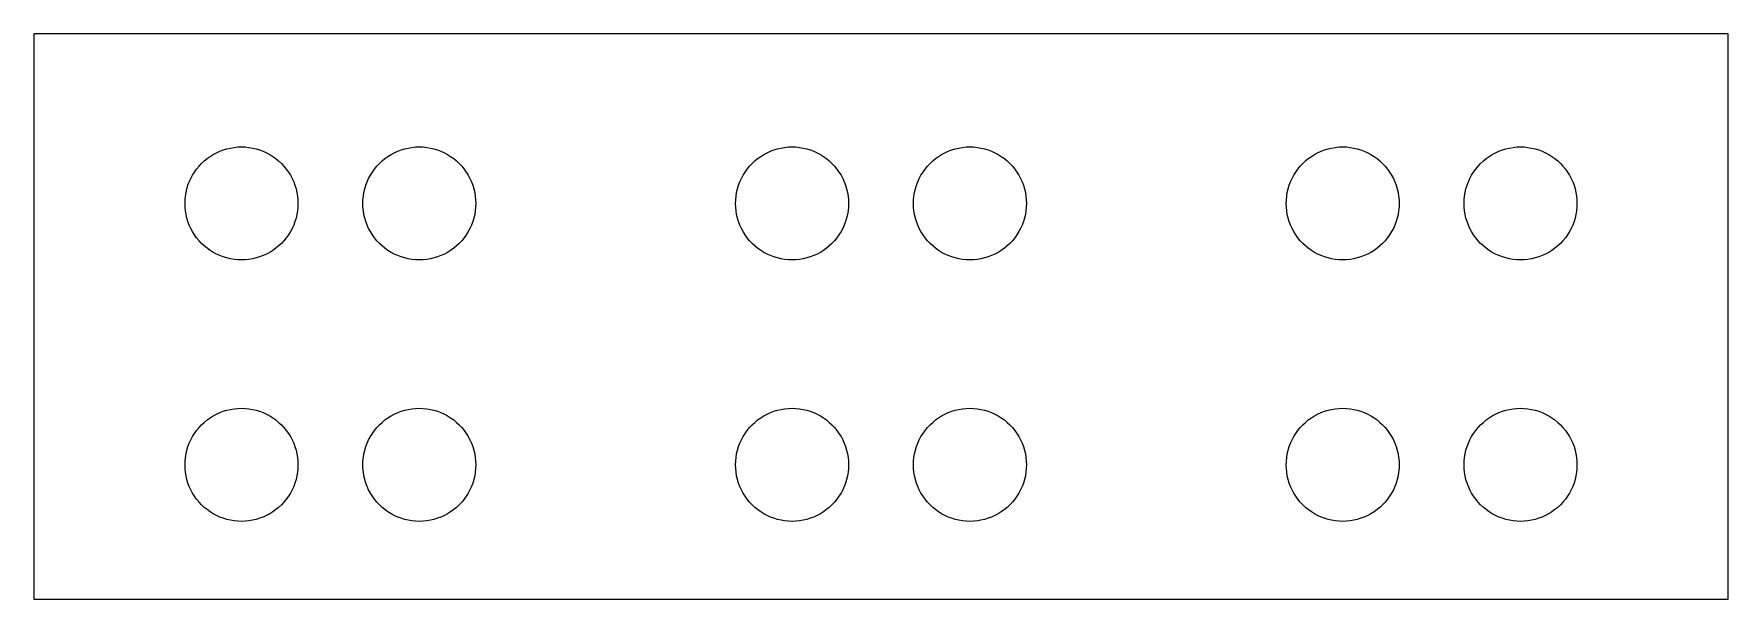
# Model space of a CAD drawing. Header units: metres. Extents: x 18 to 33, y 8.8 to 13.8.
import ezdxf

# ---------------------------------------------------------------- set-up
doc = ezdxf.new("R2010")
doc.units = ezdxf.units.M

msp = doc.modelspace()

# ---------------------------------------------------------------- linework, layer by layer
at = {"layer": 'GROUP0'}
for points in [[(18, 8.848, 0), (33, 8.848, 0), (33, 13.848, 0), (18, 13.848, 0), (18, 8.848, 0)], [(19.338, 12.349, 0), (19.339, 12.381, 0), (19.342, 12.414, 0), (19.347, 12.446, 0), (19.355, 12.478, 0), (19.364, 12.509, 0), (19.376, 12.54, 0), (19.389, 12.57, 0), (19.405, 12.599, 0), (19.422, 12.626, 0), (19.441, 12.653, 0), (19.462, 12.678, 0), (19.484, 12.702, 0), (19.508, 12.725, 0), (19.533, 12.745, 0), (19.56, 12.764, 0), (19.588, 12.782, 0), (19.616, 12.797, 0), (19.646, 12.811, 0), (19.677, 12.822, 0), (19.708, 12.832, 0), (19.74, 12.839, 0), (19.772, 12.844, 0), (19.805, 12.848, 0), (19.838, 12.849, 0), (19.87, 12.848, 0), (19.903, 12.844, 0), (19.935, 12.839, 0), (19.967, 12.832, 0), (19.998, 12.822, 0), (20.029, 12.811, 0), (20.059, 12.797, 0), (20.088, 12.782, 0), (20.115, 12.764, 0), (20.142, 12.745, 0), (20.167, 12.725, 0), (20.191, 12.702, 0), (20.214, 12.678, 0), (20.234, 12.653, 0), (20.253, 12.626, 0), (20.271, 12.599, 0), (20.286, 12.57, 0), (20.3, 12.54, 0), (20.311, 12.509, 0), (20.321, 12.478, 0), (20.328, 12.446, 0), (20.333, 12.414, 0), (20.337, 12.381, 0), (20.338, 12.349, 0), (20.337, 12.316, 0), (20.333, 12.283, 0), (20.328, 12.251, 0), (20.321, 12.219, 0), (20.311, 12.188, 0), (20.3, 12.157, 0), (20.286, 12.128, 0), (20.271, 12.099, 0), (20.253, 12.071, 0), (20.234, 12.044, 0), (20.214, 12.019, 0), (20.191, 11.995, 0), (20.167, 11.973, 0), (20.142, 11.952, 0), (20.115, 11.933, 0), (20.088, 11.916, 0), (20.059, 11.9, 0), (20.029, 11.887, 0), (19.998, 11.875, 0), (19.967, 11.866, 0), (19.935, 11.858, 0), (19.903, 11.853, 0), (19.87, 11.85, 0), (19.838, 11.849, 0), (19.805, 11.85, 0), (19.772, 11.853, 0), (19.74, 11.858, 0), (19.708, 11.866, 0), (19.677, 11.875, 0), (19.646, 11.887, 0), (19.616, 11.9, 0), (19.588, 11.916, 0), (19.56, 11.933, 0), (19.533, 11.952, 0), (19.508, 11.973, 0), (19.484, 11.995, 0), (19.462, 12.019, 0), (19.441, 12.044, 0), (19.422, 12.071, 0), (19.405, 12.099, 0), (19.389, 12.128, 0), (19.376, 12.157, 0), (19.364, 12.188, 0), (19.355, 12.219, 0), (19.347, 12.251, 0), (19.342, 12.283, 0), (19.339, 12.316, 0), (19.338, 12.349, 0)], [(20.912, 12.349, 0), (20.913, 12.381, 0), (20.917, 12.414, 0), (20.922, 12.446, 0), (20.929, 12.478, 0), (20.939, 12.509, 0), (20.95, 12.54, 0), (20.964, 12.57, 0), (20.979, 12.599, 0), (20.997, 12.626, 0), (21.016, 12.653, 0), (21.036, 12.678, 0), (21.059, 12.702, 0), (21.083, 12.725, 0), (21.108, 12.745, 0), (21.135, 12.764, 0), (21.162, 12.782, 0), (21.191, 12.797, 0), (21.221, 12.811, 0), (21.252, 12.822, 0), (21.283, 12.832, 0), (21.315, 12.839, 0), (21.347, 12.844, 0), (21.38, 12.848, 0), (21.412, 12.849, 0), (21.445, 12.848, 0), (21.478, 12.844, 0), (21.51, 12.839, 0), (21.542, 12.832, 0), (21.573, 12.822, 0), (21.604, 12.811, 0), (21.634, 12.797, 0), (21.662, 12.782, 0), (21.69, 12.764, 0), (21.717, 12.745, 0), (21.742, 12.725, 0), (21.766, 12.702, 0), (21.788, 12.678, 0), (21.809, 12.653, 0), (21.828, 12.626, 0), (21.845, 12.599, 0), (21.861, 12.57, 0), (21.874, 12.54, 0), (21.886, 12.509, 0), (21.895, 12.478, 0), (21.903, 12.446, 0), (21.908, 12.414, 0), (21.911, 12.381, 0), (21.912, 12.349, 0), (21.911, 12.316, 0), (21.908, 12.283, 0), (21.903, 12.251, 0), (21.895, 12.219, 0), (21.886, 12.188, 0), (21.874, 12.157, 0), (21.861, 12.128, 0), (21.845, 12.099, 0), (21.828, 12.071, 0), (21.809, 12.044, 0), (21.788, 12.019, 0), (21.766, 11.995, 0), (21.742, 11.973, 0), (21.717, 11.952, 0), (21.69, 11.933, 0), (21.662, 11.916, 0), (21.634, 11.9, 0), (21.604, 11.887, 0), (21.573, 11.875, 0), (21.542, 11.866, 0), (21.51, 11.858, 0), (21.478, 11.853, 0), (21.445, 11.85, 0), (21.412, 11.849, 0), (21.38, 11.85, 0), (21.347, 11.853, 0), (21.315, 11.858, 0), (21.283, 11.866, 0), (21.252, 11.875, 0), (21.221, 11.887, 0), (21.191, 11.9, 0), (21.162, 11.916, 0), (21.135, 11.933, 0), (21.108, 11.952, 0), (21.083, 11.973, 0), (21.059, 11.995, 0), (21.036, 12.019, 0), (21.016, 12.044, 0), (20.997, 12.071, 0), (20.979, 12.099, 0), (20.964, 12.128, 0), (20.95, 12.157, 0), (20.939, 12.188, 0), (20.929, 12.219, 0), (20.922, 12.251, 0), (20.917, 12.283, 0), (20.913, 12.316, 0), (20.912, 12.349, 0)], [(25.089, 12.678, 0), (25.109, 12.653, 0), (25.128, 12.626, 0), (25.146, 12.599, 0), (25.161, 12.57, 0), (25.175, 12.54, 0), (25.186, 12.509, 0), (25.196, 12.478, 0), (25.203, 12.446, 0), (25.208, 12.414, 0), (25.212, 12.381, 0), (25.213, 12.349, 0), (25.212, 12.316, 0), (25.208, 12.283, 0), (25.203, 12.251, 0), (25.196, 12.219, 0), (25.186, 12.188, 0), (25.175, 12.157, 0), (25.161, 12.128, 0), (25.146, 12.099, 0), (25.128, 12.071, 0), (25.109, 12.044, 0), (25.089, 12.019, 0), (25.066, 11.995, 0), (25.042, 11.973, 0), (25.017, 11.952, 0), (24.99, 11.933, 0), (24.963, 11.916, 0), (24.934, 11.9, 0), (24.904, 11.887, 0), (24.873, 11.875, 0), (24.842, 11.866, 0), (24.81, 11.858, 0), (24.778, 11.853, 0), (24.745, 11.85, 0), (24.713, 11.849, 0), (24.68, 11.85, 0), (24.647, 11.853, 0), (24.615, 11.858, 0), (24.583, 11.866, 0), (24.552, 11.875, 0), (24.521, 11.887, 0), (24.491, 11.9, 0), (24.463, 11.916, 0), (24.435, 11.933, 0), (24.408, 11.952, 0), (24.383, 11.973, 0), (24.359, 11.995, 0), (24.337, 12.019, 0), (24.316, 12.044, 0), (24.297, 12.071, 0), (24.28, 12.099, 0), (24.264, 12.128, 0), (24.251, 12.157, 0), (24.239, 12.188, 0), (24.23, 12.219, 0), (24.222, 12.251, 0), (24.217, 12.283, 0), (24.214, 12.316, 0), (24.213, 12.349, 0), (24.214, 12.381, 0), (24.217, 12.414, 0), (24.222, 12.446, 0), (24.23, 12.478, 0), (24.239, 12.509, 0), (24.251, 12.54, 0), (24.264, 12.57, 0), (24.28, 12.599, 0), (24.297, 12.626, 0), (24.316, 12.653, 0), (24.337, 12.678, 0), (24.359, 12.702, 0), (24.383, 12.725, 0), (24.408, 12.745, 0), (24.435, 12.764, 0), (24.463, 12.782, 0), (24.491, 12.797, 0), (24.521, 12.811, 0), (24.552, 12.822, 0), (24.583, 12.832, 0), (24.615, 12.839, 0), (24.647, 12.844, 0), (24.68, 12.848, 0), (24.713, 12.849, 0), (24.745, 12.848, 0), (24.778, 12.844, 0), (24.81, 12.839, 0), (24.842, 12.832, 0), (24.873, 12.822, 0), (24.904, 12.811, 0), (24.934, 12.797, 0), (24.963, 12.782, 0), (24.99, 12.764, 0), (25.017, 12.745, 0), (25.042, 12.725, 0), (25.066, 12.702, 0), (25.089, 12.678, 0)], [(25.814, 12.509, 0), (25.825, 12.54, 0), (25.839, 12.57, 0), (25.854, 12.599, 0), (25.872, 12.626, 0), (25.891, 12.653, 0), (25.911, 12.678, 0), (25.934, 12.702, 0), (25.958, 12.725, 0), (25.983, 12.745, 0), (26.01, 12.764, 0), (26.037, 12.782, 0), (26.066, 12.797, 0), (26.096, 12.811, 0), (26.127, 12.822, 0), (26.158, 12.832, 0), (26.19, 12.839, 0), (26.222, 12.844, 0), (26.255, 12.848, 0), (26.287, 12.849, 0), (26.32, 12.848, 0), (26.353, 12.844, 0), (26.385, 12.839, 0), (26.417, 12.832, 0), (26.448, 12.822, 0), (26.479, 12.811, 0), (26.509, 12.797, 0), (26.537, 12.782, 0), (26.565, 12.764, 0), (26.592, 12.745, 0), (26.617, 12.725, 0), (26.641, 12.702, 0), (26.663, 12.678, 0), (26.684, 12.653, 0), (26.703, 12.626, 0), (26.72, 12.599, 0), (26.736, 12.57, 0), (26.749, 12.54, 0), (26.761, 12.509, 0), (26.77, 12.478, 0), (26.778, 12.446, 0), (26.783, 12.414, 0), (26.786, 12.381, 0), (26.787, 12.349, 0), (26.786, 12.316, 0), (26.783, 12.283, 0), (26.778, 12.251, 0), (26.77, 12.219, 0), (26.761, 12.188, 0), (26.749, 12.157, 0), (26.736, 12.128, 0), (26.72, 12.099, 0), (26.703, 12.071, 0), (26.684, 12.044, 0), (26.663, 12.019, 0), (26.641, 11.995, 0), (26.617, 11.973, 0), (26.592, 11.952, 0), (26.565, 11.933, 0), (26.537, 11.916, 0), (26.509, 11.9, 0), (26.479, 11.887, 0), (26.448, 11.875, 0), (26.417, 11.866, 0), (26.385, 11.858, 0), (26.353, 11.853, 0), (26.32, 11.85, 0), (26.287, 11.849, 0), (26.255, 11.85, 0), (26.222, 11.853, 0), (26.19, 11.858, 0), (26.158, 11.866, 0), (26.127, 11.875, 0), (26.096, 11.887, 0), (26.066, 11.9, 0), (26.037, 11.916, 0), (26.01, 11.933, 0), (25.983, 11.952, 0), (25.958, 11.973, 0), (25.934, 11.995, 0), (25.911, 12.019, 0), (25.891, 12.044, 0), (25.872, 12.071, 0), (25.854, 12.099, 0), (25.839, 12.128, 0), (25.825, 12.157, 0), (25.814, 12.188, 0), (25.804, 12.219, 0), (25.797, 12.251, 0), (25.792, 12.283, 0), (25.788, 12.316, 0), (25.787, 12.349, 0), (25.788, 12.381, 0), (25.792, 12.414, 0), (25.797, 12.446, 0), (25.804, 12.478, 0), (25.814, 12.509, 0)], [(29.088, 12.349, 0), (29.089, 12.381, 0), (29.092, 12.414, 0), (29.097, 12.446, 0), (29.105, 12.478, 0), (29.114, 12.509, 0), (29.126, 12.54, 0), (29.139, 12.57, 0), (29.155, 12.599, 0), (29.172, 12.626, 0), (29.191, 12.653, 0), (29.212, 12.678, 0), (29.234, 12.702, 0), (29.258, 12.725, 0), (29.283, 12.745, 0), (29.31, 12.764, 0), (29.338, 12.782, 0), (29.366, 12.797, 0), (29.396, 12.811, 0), (29.427, 12.822, 0), (29.458, 12.832, 0), (29.49, 12.839, 0), (29.522, 12.844, 0), (29.555, 12.848, 0), (29.588, 12.849, 0), (29.62, 12.848, 0), (29.653, 12.844, 0), (29.685, 12.839, 0), (29.717, 12.832, 0), (29.748, 12.822, 0), (29.779, 12.811, 0), (29.809, 12.797, 0), (29.838, 12.782, 0), (29.865, 12.764, 0), (29.892, 12.745, 0), (29.917, 12.725, 0), (29.941, 12.702, 0), (29.964, 12.678, 0), (29.984, 12.653, 0), (30.003, 12.626, 0), (30.021, 12.599, 0), (30.036, 12.57, 0), (30.05, 12.54, 0), (30.061, 12.509, 0), (30.071, 12.478, 0), (30.078, 12.446, 0), (30.083, 12.414, 0), (30.087, 12.381, 0), (30.088, 12.349, 0), (30.087, 12.316, 0), (30.083, 12.283, 0), (30.078, 12.251, 0), (30.071, 12.219, 0), (30.061, 12.188, 0), (30.05, 12.157, 0), (30.036, 12.128, 0), (30.021, 12.099, 0), (30.003, 12.071, 0), (29.984, 12.044, 0), (29.964, 12.019, 0), (29.941, 11.995, 0), (29.917, 11.973, 0), (29.892, 11.952, 0), (29.865, 11.933, 0), (29.838, 11.916, 0), (29.809, 11.9, 0), (29.779, 11.887, 0), (29.748, 11.875, 0), (29.717, 11.866, 0), (29.685, 11.858, 0), (29.653, 11.853, 0), (29.62, 11.85, 0), (29.588, 11.849, 0), (29.555, 11.85, 0), (29.522, 11.853, 0), (29.49, 11.858, 0), (29.458, 11.866, 0), (29.427, 11.875, 0), (29.396, 11.887, 0), (29.366, 11.9, 0), (29.338, 11.916, 0), (29.31, 11.933, 0), (29.283, 11.952, 0), (29.258, 11.973, 0), (29.234, 11.995, 0), (29.212, 12.019, 0), (29.191, 12.044, 0), (29.172, 12.071, 0), (29.155, 12.099, 0), (29.139, 12.128, 0), (29.126, 12.157, 0), (29.114, 12.188, 0), (29.105, 12.219, 0), (29.097, 12.251, 0), (29.092, 12.283, 0), (29.089, 12.316, 0), (29.088, 12.349, 0)], [(31.645, 12.478, 0), (31.653, 12.446, 0), (31.658, 12.414, 0), (31.661, 12.381, 0), (31.662, 12.349, 0), (31.661, 12.316, 0), (31.658, 12.283, 0), (31.653, 12.251, 0), (31.645, 12.219, 0), (31.636, 12.188, 0), (31.624, 12.157, 0), (31.611, 12.128, 0), (31.595, 12.099, 0), (31.578, 12.071, 0), (31.559, 12.044, 0), (31.538, 12.019, 0), (31.516, 11.995, 0), (31.492, 11.973, 0), (31.467, 11.952, 0), (31.44, 11.933, 0), (31.412, 11.916, 0), (31.384, 11.9, 0), (31.354, 11.887, 0), (31.323, 11.875, 0), (31.292, 11.866, 0), (31.26, 11.858, 0), (31.228, 11.853, 0), (31.195, 11.85, 0), (31.162, 11.849, 0), (31.13, 11.85, 0), (31.097, 11.853, 0), (31.065, 11.858, 0), (31.033, 11.866, 0), (31.002, 11.875, 0), (30.971, 11.887, 0), (30.941, 11.9, 0), (30.912, 11.916, 0), (30.885, 11.933, 0), (30.858, 11.952, 0), (30.833, 11.973, 0), (30.809, 11.995, 0), (30.786, 12.019, 0), (30.766, 12.044, 0), (30.747, 12.071, 0), (30.729, 12.099, 0), (30.714, 12.128, 0), (30.7, 12.157, 0), (30.689, 12.188, 0), (30.679, 12.219, 0), (30.672, 12.251, 0), (30.667, 12.283, 0), (30.663, 12.316, 0), (30.662, 12.349, 0), (30.663, 12.381, 0), (30.667, 12.414, 0), (30.672, 12.446, 0), (30.679, 12.478, 0), (30.689, 12.509, 0), (30.7, 12.54, 0), (30.714, 12.57, 0), (30.729, 12.599, 0), (30.747, 12.626, 0), (30.766, 12.653, 0), (30.786, 12.678, 0), (30.809, 12.702, 0), (30.833, 12.725, 0), (30.858, 12.745, 0), (30.885, 12.764, 0), (30.912, 12.782, 0), (30.941, 12.797, 0), (30.971, 12.811, 0), (31.002, 12.822, 0), (31.033, 12.832, 0), (31.065, 12.839, 0), (31.097, 12.844, 0), (31.13, 12.848, 0), (31.162, 12.849, 0), (31.195, 12.848, 0), (31.228, 12.844, 0), (31.26, 12.839, 0), (31.292, 12.832, 0), (31.323, 12.822, 0), (31.354, 12.811, 0), (31.384, 12.797, 0), (31.412, 12.782, 0), (31.44, 12.764, 0), (31.467, 12.745, 0), (31.492, 12.725, 0), (31.516, 12.702, 0), (31.538, 12.678, 0), (31.559, 12.653, 0), (31.578, 12.626, 0), (31.595, 12.599, 0), (31.611, 12.57, 0), (31.624, 12.54, 0), (31.636, 12.509, 0), (31.645, 12.478, 0)], [(19.903, 9.54, 0), (19.87, 9.537, 0), (19.838, 9.536, 0), (19.805, 9.537, 0), (19.772, 9.54, 0), (19.74, 9.546, 0), (19.708, 9.553, 0), (19.677, 9.563, 0), (19.646, 9.574, 0), (19.616, 9.588, 0), (19.588, 9.603, 0), (19.56, 9.62, 0), (19.533, 9.64, 0), (19.508, 9.66, 0), (19.484, 9.683, 0), (19.462, 9.707, 0), (19.441, 9.732, 0), (19.422, 9.758, 0), (19.405, 9.786, 0), (19.389, 9.815, 0), (19.376, 9.845, 0), (19.364, 9.875, 0), (19.355, 9.907, 0), (19.347, 9.939, 0), (19.342, 9.971, 0), (19.339, 10.003, 0), (19.338, 10.036, 0), (19.339, 10.069, 0), (19.342, 10.101, 0), (19.347, 10.134, 0), (19.355, 10.166, 0), (19.364, 10.197, 0), (19.376, 10.228, 0), (19.389, 10.257, 0), (19.405, 10.286, 0), (19.422, 10.314, 0), (19.441, 10.341, 0), (19.462, 10.366, 0), (19.484, 10.39, 0), (19.508, 10.412, 0), (19.533, 10.433, 0), (19.56, 10.452, 0), (19.588, 10.469, 0), (19.616, 10.485, 0), (19.646, 10.498, 0), (19.677, 10.51, 0), (19.708, 10.519, 0), (19.74, 10.527, 0), (19.772, 10.532, 0), (19.805, 10.535, 0), (19.838, 10.536, 0), (19.87, 10.535, 0), (19.903, 10.532, 0), (19.935, 10.527, 0), (19.967, 10.519, 0), (19.998, 10.51, 0), (20.029, 10.498, 0), (20.059, 10.485, 0), (20.088, 10.469, 0), (20.115, 10.452, 0), (20.142, 10.433, 0), (20.167, 10.412, 0), (20.191, 10.39, 0), (20.214, 10.366, 0), (20.234, 10.341, 0), (20.253, 10.314, 0), (20.271, 10.286, 0), (20.286, 10.257, 0), (20.3, 10.228, 0), (20.311, 10.197, 0), (20.321, 10.166, 0), (20.328, 10.134, 0), (20.333, 10.101, 0), (20.337, 10.069, 0), (20.338, 10.036, 0), (20.337, 10.003, 0), (20.333, 9.971, 0), (20.328, 9.939, 0), (20.321, 9.907, 0), (20.311, 9.875, 0), (20.3, 9.845, 0), (20.286, 9.815, 0), (20.271, 9.786, 0), (20.253, 9.758, 0), (20.234, 9.732, 0), (20.214, 9.707, 0), (20.191, 9.683, 0), (20.167, 9.66, 0), (20.142, 9.64, 0), (20.115, 9.62, 0), (20.088, 9.603, 0), (20.059, 9.588, 0), (20.029, 9.574, 0), (19.998, 9.563, 0), (19.967, 9.553, 0), (19.935, 9.546, 0), (19.903, 9.54, 0)], [(20.917, 9.971, 0), (20.913, 10.003, 0), (20.912, 10.036, 0), (20.913, 10.069, 0), (20.917, 10.101, 0), (20.922, 10.134, 0), (20.929, 10.166, 0), (20.939, 10.197, 0), (20.95, 10.228, 0), (20.964, 10.257, 0), (20.979, 10.286, 0), (20.997, 10.314, 0), (21.016, 10.341, 0), (21.036, 10.366, 0), (21.059, 10.39, 0), (21.083, 10.412, 0), (21.108, 10.433, 0), (21.135, 10.452, 0), (21.162, 10.469, 0), (21.191, 10.485, 0), (21.221, 10.498, 0), (21.252, 10.51, 0), (21.283, 10.519, 0), (21.315, 10.527, 0), (21.347, 10.532, 0), (21.38, 10.535, 0), (21.412, 10.536, 0), (21.445, 10.535, 0), (21.478, 10.532, 0), (21.51, 10.527, 0), (21.542, 10.519, 0), (21.573, 10.51, 0), (21.604, 10.498, 0), (21.634, 10.485, 0), (21.662, 10.469, 0), (21.69, 10.452, 0), (21.717, 10.433, 0), (21.742, 10.412, 0), (21.766, 10.39, 0), (21.788, 10.366, 0), (21.809, 10.341, 0), (21.828, 10.314, 0), (21.845, 10.286, 0), (21.861, 10.257, 0), (21.874, 10.228, 0), (21.886, 10.197, 0), (21.895, 10.166, 0), (21.903, 10.134, 0), (21.908, 10.101, 0), (21.911, 10.069, 0), (21.912, 10.036, 0), (21.911, 10.003, 0), (21.908, 9.971, 0), (21.903, 9.939, 0), (21.895, 9.907, 0), (21.886, 9.875, 0), (21.874, 9.845, 0), (21.861, 9.815, 0), (21.845, 9.786, 0), (21.828, 9.758, 0), (21.809, 9.732, 0), (21.788, 9.707, 0), (21.766, 9.683, 0), (21.742, 9.66, 0), (21.717, 9.64, 0), (21.69, 9.62, 0), (21.662, 9.603, 0), (21.634, 9.588, 0), (21.604, 9.574, 0), (21.573, 9.563, 0), (21.542, 9.553, 0), (21.51, 9.546, 0), (21.478, 9.54, 0), (21.445, 9.537, 0), (21.412, 9.536, 0), (21.38, 9.537, 0), (21.347, 9.54, 0), (21.315, 9.546, 0), (21.283, 9.553, 0), (21.252, 9.563, 0), (21.221, 9.574, 0), (21.191, 9.588, 0), (21.162, 9.603, 0), (21.135, 9.62, 0), (21.108, 9.64, 0), (21.083, 9.66, 0), (21.059, 9.683, 0), (21.036, 9.707, 0), (21.016, 9.732, 0), (20.997, 9.758, 0), (20.979, 9.786, 0), (20.964, 9.815, 0), (20.95, 9.845, 0), (20.939, 9.875, 0), (20.929, 9.907, 0), (20.922, 9.939, 0), (20.917, 9.971, 0)], [(24.213, 10.036, 0), (24.214, 10.069, 0), (24.217, 10.101, 0), (24.222, 10.134, 0), (24.23, 10.166, 0), (24.239, 10.197, 0), (24.251, 10.228, 0), (24.264, 10.257, 0), (24.28, 10.286, 0), (24.297, 10.314, 0), (24.316, 10.341, 0), (24.337, 10.366, 0), (24.359, 10.39, 0), (24.383, 10.412, 0), (24.408, 10.433, 0), (24.435, 10.452, 0), (24.463, 10.469, 0), (24.491, 10.485, 0), (24.521, 10.498, 0), (24.552, 10.51, 0), (24.583, 10.519, 0), (24.615, 10.527, 0), (24.647, 10.532, 0), (24.68, 10.535, 0), (24.713, 10.536, 0), (24.745, 10.535, 0), (24.778, 10.532, 0), (24.81, 10.527, 0), (24.842, 10.519, 0), (24.873, 10.51, 0), (24.904, 10.498, 0), (24.934, 10.485, 0), (24.963, 10.469, 0), (24.99, 10.452, 0), (25.017, 10.433, 0), (25.042, 10.412, 0), (25.066, 10.39, 0), (25.089, 10.366, 0), (25.109, 10.341, 0), (25.128, 10.314, 0), (25.146, 10.286, 0), (25.161, 10.257, 0), (25.175, 10.228, 0), (25.186, 10.197, 0), (25.196, 10.166, 0), (25.203, 10.134, 0), (25.208, 10.101, 0), (25.212, 10.069, 0), (25.213, 10.036, 0), (25.212, 10.003, 0), (25.208, 9.971, 0), (25.203, 9.939, 0), (25.196, 9.907, 0), (25.186, 9.875, 0), (25.175, 9.845, 0), (25.161, 9.815, 0), (25.146, 9.786, 0), (25.128, 9.758, 0), (25.109, 9.732, 0), (25.089, 9.707, 0), (25.066, 9.683, 0), (25.042, 9.66, 0), (25.017, 9.64, 0), (24.99, 9.62, 0), (24.963, 9.603, 0), (24.934, 9.588, 0), (24.904, 9.574, 0), (24.873, 9.563, 0), (24.842, 9.553, 0), (24.81, 9.546, 0), (24.778, 9.54, 0), (24.745, 9.537, 0), (24.713, 9.536, 0), (24.68, 9.537, 0), (24.647, 9.54, 0), (24.615, 9.546, 0), (24.583, 9.553, 0), (24.552, 9.563, 0), (24.521, 9.574, 0), (24.491, 9.588, 0), (24.463, 9.603, 0), (24.435, 9.62, 0), (24.408, 9.64, 0), (24.383, 9.66, 0), (24.359, 9.683, 0), (24.337, 9.707, 0), (24.316, 9.732, 0), (24.297, 9.758, 0), (24.28, 9.786, 0), (24.264, 9.815, 0), (24.251, 9.845, 0), (24.239, 9.875, 0), (24.23, 9.907, 0), (24.222, 9.939, 0), (24.217, 9.971, 0), (24.214, 10.003, 0), (24.213, 10.036, 0)], [(25.787, 10.036, 0), (25.788, 10.069, 0), (25.792, 10.101, 0), (25.797, 10.134, 0), (25.804, 10.166, 0), (25.814, 10.197, 0), (25.825, 10.228, 0), (25.839, 10.257, 0), (25.854, 10.286, 0), (25.872, 10.314, 0), (25.891, 10.341, 0), (25.911, 10.366, 0), (25.934, 10.39, 0), (25.958, 10.412, 0), (25.983, 10.433, 0), (26.01, 10.452, 0), (26.037, 10.469, 0), (26.066, 10.485, 0), (26.096, 10.498, 0), (26.127, 10.51, 0), (26.158, 10.519, 0), (26.19, 10.527, 0), (26.222, 10.532, 0), (26.255, 10.535, 0), (26.287, 10.536, 0), (26.32, 10.535, 0), (26.353, 10.532, 0), (26.385, 10.527, 0), (26.417, 10.519, 0), (26.448, 10.51, 0), (26.479, 10.498, 0), (26.509, 10.485, 0), (26.537, 10.469, 0), (26.565, 10.452, 0), (26.592, 10.433, 0), (26.617, 10.412, 0), (26.641, 10.39, 0), (26.663, 10.366, 0), (26.684, 10.341, 0), (26.703, 10.314, 0), (26.72, 10.286, 0), (26.736, 10.257, 0), (26.749, 10.228, 0), (26.761, 10.197, 0), (26.77, 10.166, 0), (26.778, 10.134, 0), (26.783, 10.101, 0), (26.786, 10.069, 0), (26.787, 10.036, 0), (26.786, 10.003, 0), (26.783, 9.971, 0), (26.778, 9.939, 0), (26.77, 9.907, 0), (26.761, 9.875, 0), (26.749, 9.845, 0), (26.736, 9.815, 0), (26.72, 9.786, 0), (26.703, 9.758, 0), (26.684, 9.732, 0), (26.663, 9.707, 0), (26.641, 9.683, 0), (26.617, 9.66, 0), (26.592, 9.64, 0), (26.565, 9.62, 0), (26.537, 9.603, 0), (26.509, 9.588, 0), (26.479, 9.574, 0), (26.448, 9.563, 0), (26.417, 9.553, 0), (26.385, 9.546, 0), (26.353, 9.54, 0), (26.32, 9.537, 0), (26.287, 9.536, 0), (26.255, 9.537, 0), (26.222, 9.54, 0), (26.19, 9.546, 0), (26.158, 9.553, 0), (26.127, 9.563, 0), (26.096, 9.574, 0), (26.066, 9.588, 0), (26.037, 9.603, 0), (26.01, 9.62, 0), (25.983, 9.64, 0), (25.958, 9.66, 0), (25.934, 9.683, 0), (25.911, 9.707, 0), (25.891, 9.732, 0), (25.872, 9.758, 0), (25.854, 9.786, 0), (25.839, 9.815, 0), (25.825, 9.845, 0), (25.814, 9.875, 0), (25.804, 9.907, 0), (25.797, 9.939, 0), (25.792, 9.971, 0), (25.788, 10.003, 0), (25.787, 10.036, 0)], [(29.089, 10.003, 0), (29.088, 10.036, 0), (29.089, 10.069, 0), (29.092, 10.101, 0), (29.097, 10.134, 0), (29.105, 10.166, 0), (29.114, 10.197, 0), (29.126, 10.228, 0), (29.139, 10.257, 0), (29.155, 10.286, 0), (29.172, 10.314, 0), (29.191, 10.341, 0), (29.212, 10.366, 0), (29.234, 10.39, 0), (29.258, 10.412, 0), (29.283, 10.433, 0), (29.31, 10.452, 0), (29.338, 10.469, 0), (29.366, 10.485, 0), (29.396, 10.498, 0), (29.427, 10.51, 0), (29.458, 10.519, 0), (29.49, 10.527, 0), (29.522, 10.532, 0), (29.555, 10.535, 0), (29.588, 10.536, 0), (29.62, 10.535, 0), (29.653, 10.532, 0), (29.685, 10.527, 0), (29.717, 10.519, 0), (29.748, 10.51, 0), (29.779, 10.498, 0), (29.809, 10.485, 0), (29.838, 10.469, 0), (29.865, 10.452, 0), (29.892, 10.433, 0), (29.917, 10.412, 0), (29.941, 10.39, 0), (29.964, 10.366, 0), (29.984, 10.341, 0), (30.003, 10.314, 0), (30.021, 10.286, 0), (30.036, 10.257, 0), (30.05, 10.228, 0), (30.061, 10.197, 0), (30.071, 10.166, 0), (30.078, 10.134, 0), (30.083, 10.101, 0), (30.087, 10.069, 0), (30.088, 10.036, 0), (30.087, 10.003, 0), (30.083, 9.971, 0), (30.078, 9.939, 0), (30.071, 9.907, 0), (30.061, 9.875, 0), (30.05, 9.845, 0), (30.036, 9.815, 0), (30.021, 9.786, 0), (30.003, 9.758, 0), (29.984, 9.732, 0), (29.964, 9.707, 0), (29.941, 9.683, 0), (29.917, 9.66, 0), (29.892, 9.64, 0), (29.865, 9.62, 0), (29.838, 9.603, 0), (29.809, 9.588, 0), (29.779, 9.574, 0), (29.748, 9.563, 0), (29.717, 9.553, 0), (29.685, 9.546, 0), (29.653, 9.54, 0), (29.62, 9.537, 0), (29.588, 9.536, 0), (29.555, 9.537, 0), (29.522, 9.54, 0), (29.49, 9.546, 0), (29.458, 9.553, 0), (29.427, 9.563, 0), (29.396, 9.574, 0), (29.366, 9.588, 0), (29.338, 9.603, 0), (29.31, 9.62, 0), (29.283, 9.64, 0), (29.258, 9.66, 0), (29.234, 9.683, 0), (29.212, 9.707, 0), (29.191, 9.732, 0), (29.172, 9.758, 0), (29.155, 9.786, 0), (29.139, 9.815, 0), (29.126, 9.845, 0), (29.114, 9.875, 0), (29.105, 9.907, 0), (29.097, 9.939, 0), (29.092, 9.971, 0), (29.089, 10.003, 0)], [(31.467, 10.433, 0), (31.492, 10.412, 0), (31.516, 10.39, 0), (31.538, 10.366, 0), (31.559, 10.341, 0), (31.578, 10.314, 0), (31.595, 10.286, 0), (31.611, 10.257, 0), (31.624, 10.228, 0), (31.636, 10.197, 0), (31.645, 10.166, 0), (31.653, 10.134, 0), (31.658, 10.101, 0), (31.661, 10.069, 0), (31.662, 10.036, 0), (31.661, 10.003, 0), (31.658, 9.971, 0), (31.653, 9.939, 0), (31.645, 9.907, 0), (31.636, 9.875, 0), (31.624, 9.845, 0), (31.611, 9.815, 0), (31.595, 9.786, 0), (31.578, 9.758, 0), (31.559, 9.732, 0), (31.538, 9.707, 0), (31.516, 9.683, 0), (31.492, 9.66, 0), (31.467, 9.64, 0), (31.44, 9.62, 0), (31.412, 9.603, 0), (31.384, 9.588, 0), (31.354, 9.574, 0), (31.323, 9.563, 0), (31.292, 9.553, 0), (31.26, 9.546, 0), (31.228, 9.54, 0), (31.195, 9.537, 0), (31.162, 9.536, 0), (31.13, 9.537, 0), (31.097, 9.54, 0), (31.065, 9.546, 0), (31.033, 9.553, 0), (31.002, 9.563, 0), (30.971, 9.574, 0), (30.941, 9.588, 0), (30.912, 9.603, 0), (30.885, 9.62, 0), (30.858, 9.64, 0), (30.833, 9.66, 0), (30.809, 9.683, 0), (30.786, 9.707, 0), (30.766, 9.732, 0), (30.747, 9.758, 0), (30.729, 9.786, 0), (30.714, 9.815, 0), (30.7, 9.845, 0), (30.689, 9.875, 0), (30.679, 9.907, 0), (30.672, 9.939, 0), (30.667, 9.971, 0), (30.663, 10.003, 0), (30.662, 10.036, 0), (30.663, 10.069, 0), (30.667, 10.101, 0), (30.672, 10.134, 0), (30.679, 10.166, 0), (30.689, 10.197, 0), (30.7, 10.228, 0), (30.714, 10.257, 0), (30.729, 10.286, 0), (30.747, 10.314, 0), (30.766, 10.341, 0), (30.786, 10.366, 0), (30.809, 10.39, 0), (30.833, 10.412, 0), (30.858, 10.433, 0), (30.885, 10.452, 0), (30.912, 10.469, 0), (30.941, 10.485, 0), (30.971, 10.498, 0), (31.002, 10.51, 0), (31.033, 10.519, 0), (31.065, 10.527, 0), (31.097, 10.532, 0), (31.13, 10.535, 0), (31.162, 10.536, 0), (31.195, 10.535, 0), (31.228, 10.532, 0), (31.26, 10.527, 0), (31.292, 10.519, 0), (31.323, 10.51, 0), (31.354, 10.498, 0), (31.384, 10.485, 0), (31.412, 10.469, 0), (31.44, 10.452, 0), (31.467, 10.433, 0)]]:
    msp.add_polyline3d(points, dxfattribs=at)

doc.saveas('drawing.dxf')
